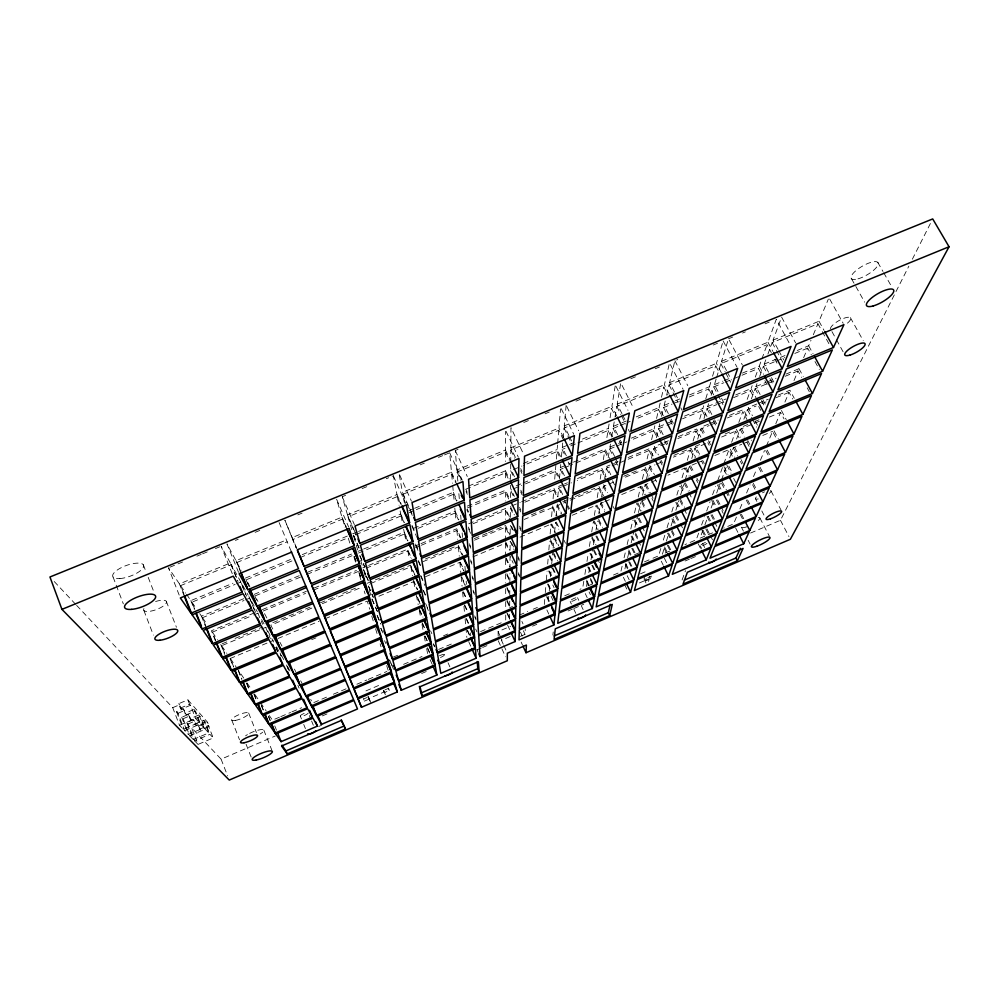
<?xml version="1.0" encoding="UTF-8"?>
<svg xmlns="http://www.w3.org/2000/svg" width="999" height="999" viewBox="0 0 999 999"><rect width="100%" height="100%" fill="white"/><g stroke="black" fill="none" stroke-linecap="round" stroke-linejoin="round"><path stroke-width="0.75" stroke-dasharray="5 3.75" d="M509.59 619.243L509.627 613.324M509.677 606.156L509.727 599.924M509.752 595.554L509.815 586.937M509.852 582.742L509.915 573.638M509.952 569.205L510.039 556.356L513.211 563.199M510.089 550.337L510.152 541.258L514.073 549.7M510.202 533.916L510.264 525.249L513.449 532.067M510.327 517.432L510.389 508.216L513.673 515.234M510.464 497.514L510.526 490.059L513.736 496.903M510.564 485.264L510.539 488.186L514.41 496.416M510.601 479.433L510.664 470.691L513.324 476.323M510.714 463.998L510.676 468.681L514.473 476.735M510.726 462.437L510.814 449.962L558.753 430.257L562.737 438.474M515.422 457.492L510.826 447.802L510.976 427.722L523.876 454.845M520.329 636.4L525.024 634.39L525.274 628.783M544.33 604.457L544.83 598.364M545.304 592.569L546.003 584.153M546.341 580.057L547.077 571.178M547.664 564.085L548.364 555.744M548.838 549.987L549.562 541.171M550.162 533.978L550.973 524.163L554.957 532.542M551.598 516.608L552.347 507.679L524.288 519.393M553.084 498.788L553.796 490.159L521.59 503.558M554.707 479.158L555.344 471.491L523.126 484.84M559.428 477.734L555.494 469.567L555.869 465.059M556.368 459.065L556.992 451.573L523.301 465.472M560.551 456.518L557.155 449.513L557.529 445.067M557.654 443.581L558.753 430.257M563.598 437.662L558.941 428.047L560.526 408.891M548.314 601.286L549.013 593.643M549.263 590.896L549.9 583.853M550.536 576.86L551.473 566.47M551.723 563.711L552.747 552.559M553.146 548.176L554.083 537.849M554.595 532.117L555.494 522.277L558.816 529.245M556.043 516.183L556.992 505.744L565.634 502.135M557.804 496.815L558.591 488.161L561.463 486.975M559.465 478.658L560.302 469.443L563.161 468.256M564.41 475.661L560.476 467.507L560.751 464.498M561.426 456.98L562.112 449.463L564.984 448.276M566.371 455.794L562.3 447.39L562.974 439.96M563.111 438.474L564.06 428.084L611.55 408.566L615.609 416.708M568.931 435.464L564.26 425.861L566.146 405.169M552.909 635.027L553.234 631.967M583.791 581.256L582.679 588.136L579.919 589.31M584.89 574.425L585.814 568.631M586.975 561.438L588.199 553.796M589.385 546.478L590.759 537.874M591.72 531.943L593.418 521.328L597.34 529.42M594.368 515.422L596.003 505.307L600.037 513.623M597.252 497.527L598.726 488.324L567.07 501.535M600.199 479.158L601.635 470.267L577.247 480.407M603.334 459.715L604.72 451.036L570.329 465.284M606.88 437.637L608.029 430.519L577.897 442.944M612.499 436.725L608.366 428.384L609.103 423.813M610.077 417.719L611.55 408.566M616.67 415.821L611.925 406.293L615.334 385.052M586.5 586.5L588.124 576.848M588.823 572.752L589.797 566.945M591.008 559.727L592.819 549M593.531 544.73L594.742 537.537M595.991 530.144L597.527 521.016M598.776 513.586L600.486 503.434L603.346 502.235M601.535 497.165L603.346 486.388L607.629 484.602M604.645 478.683L606.393 468.281L610.664 466.508M608.179 457.704L609.64 449.001L615.322 446.64M614.647 456.443L609.977 447.003L610.464 444.143M611.663 437L613.099 428.421L618.793 426.073M617.607 434.615L613.461 426.286L614.747 418.643M615.009 417.107L616.808 406.406L663.86 387.075L667.994 395.142M621.952 413.636L617.195 404.133L620.779 382.829L633.491 408.104M622.102 566.246L620.779 571.915L612.212 575.561M624.075 557.792L625.811 550.324M627.147 544.58L629.108 536.188M630.781 528.995L632.854 520.142M634.527 512.924L636.825 503.096L640.796 511.126M638.236 497.015L640.671 486.6L620.579 495.017M642.407 479.158L644.742 469.118L623.326 478.046M647.115 458.916L649.075 450.537L619.205 462.962M651.61 439.672L653.683 430.744L628.109 441.346M658.216 436.725L654.17 428.696L654.845 425.761M656.555 418.431L658.603 409.64L635.851 419.031M663.311 415.721L659.115 407.455L660.139 403.084M661.488 397.265L663.86 387.075M669.243 394.168L664.41 384.74L669.505 362.899L683.054 389.223M624.912 568.881L626.96 560.352M627.622 557.629L629.42 550.149M631.156 542.882L633.853 531.655M634.914 527.26L637.399 516.895M638.436 512.549L640.809 502.684M642.607 495.192L645.117 484.74L657.929 479.37M646.565 478.721L649.325 467.207L654.982 464.835M651.435 458.379L653.796 448.563L667.906 442.694M656.405 437.687L658.553 428.733L665.596 425.811M663.111 434.702L659.053 426.673L659.752 423.738M661.525 416.383L663.636 407.567L672.09 404.071M668.368 413.636L664.16 405.369L665.222 400.999M666.62 395.154L669.068 384.94L715.696 365.784L719.892 373.776M674.475 392.02L669.63 382.592L674.887 360.701L677.734 359.54M647.901 577.559L651.348 576.098L650.524 578.858L645.966 580.806L646.753 578.046M648.538 581.468L649.362 578.671L635.913 584.415M660.814 548.513L658.628 555.806L652.946 558.229M663.348 540.072L664.997 534.615M667.07 527.672L669.667 519.043M671.803 511.95L674.263 503.746M676.86 495.117L679.457 486.438M682.055 477.784L684.989 468.044L667.894 475.199M687.287 460.389L690.384 450.062L673.388 457.155M693.106 441.021L696.116 430.969L677.784 438.598M699.687 419.105L702.222 410.639L682.504 418.806M706.98 416.496L702.859 408.529L703.696 405.731M705.794 398.738L708.741 388.961L689.01 397.103M713.686 394.905L709.415 386.713L710.764 382.23M712.549 376.248L715.696 365.784M721.328 372.727L716.42 363.374L722.702 342.457M662.399 554.208L664.635 546.89M666.395 541.158L668.918 532.954M671.053 525.986L673.713 517.332M675.886 510.227L678.833 500.624M680.631 494.792L683.741 484.64M685.114 480.144L689.397 466.196L696.465 463.236M691.758 458.529L694.929 448.164L710.376 441.72M697.714 439.098L700.799 429.021L709.203 425.524M704.02 418.544L707.055 408.628L716.832 404.583M711.825 414.485L707.704 406.518L708.566 403.721M711.151 395.304L713.723 386.9L723.825 382.729M717.981 391.471L714.422 384.64L716.133 379.046M716.558 377.647L720.853 363.661L767.057 344.68L771.315 352.61M726.51 370.592L721.59 361.251L728.059 340.184M698.638 533.141L696.216 539.81L684.939 544.617M701.585 525.037L704.645 516.62M706.668 511.038L710.052 501.723M712.587 494.73L715.646 486.301M717.732 480.531L722.639 467.045L726.71 474.962M723.776 463.911L728.958 449.625L732.467 456.393M731.63 442.27L735.664 431.168L739.085 437.724M738.823 422.452L742.781 411.563L747.027 419.642M747.19 399.388L750.349 390.696L753.82 397.265M735.726 394.917L751.136 388.536L752.172 385.664M755.306 377.06L758.428 368.456L762.025 375.199M742.444 373.077L759.265 366.146L761.338 360.427M761.862 358.991L767.057 344.68M721.59 361.251L767.956 342.22L776.298 319.23L790.309 345.067M682.08 579.982L685.464 570.691M702.921 530.194L699.962 538.224L712.562 532.854M704.907 524.812L708.029 516.371M711.101 508.029L713.573 501.361M716.645 493.019L720.291 483.154M721.403 480.144L726.398 466.608M729.632 457.817L733.341 447.789L741.745 444.268M736.575 439.036L740.172 429.283L759.677 421.141M743.893 419.18L747.427 409.627L756.031 406.044M751.385 398.876L755.144 388.711L766.583 383.966M760.127 394.43L755.943 386.551L757.005 383.666M759.652 376.473L763.373 366.408L774.812 361.688M768.568 372.215L764.223 364.098L765.808 359.802M767.931 354.058L772.165 342.582L817.944 323.776L821.553 330.319M778.071 349.375L773.076 340.11L781.056 318.506M736.45 517.07L733.566 523.926L723.763 528.096M739.897 508.891L742.632 502.41M746.59 493.007L750.049 484.815M753.521 476.585L756.83 468.718M760.389 460.302L764.472 450.599M766.358 446.141L772.589 431.356L776.148 438.074M775.773 423.813L780.569 412.425L784.04 418.931M784.927 402.085L789.048 392.32L792.632 399.001M793.993 380.582L798.064 370.929L801.585 377.435M786.088 374.063L799 368.706L800.162 365.971M803.633 357.729L807.679 348.127L811.325 354.82M797.202 350.499L808.678 345.766L810.988 340.272M813.311 334.765L817.944 323.776M773.076 340.11L819.018 321.253L828.358 299.088M750.574 533.041L780.456 520.279L908.853 266.146M912.362 259.203L931.305 221.703M498.189 636.176L498.101 631.568L510.689 626.211M365.946 690.896L381.431 684.29M640.496 573.801L645.866 571.515M76.636 605.394L172.715 707.654L179.483 725.262L183.267 729.183L199.201 722.439L195.604 718.456L190.484 705.269L181.306 709.14L180.344 708.104L178.659 703.708L187.862 699.837L207.542 722.265L209.166 726.41L200.537 730.069L198.077 724.987L199.688 729.145L208.341 725.486L213.212 737.961L198.027 744.417L191.583 727.747L221.091 759.153L275.299 736.001M322.377 715.896L329.508 712.849M421.615 673.526L428.708 670.491M476.973 649.874L481.243 648.064M482.654 647.452L486.913 645.629M532.554 626.148L536.825 624.325M568.119 610.963L572.377 609.14M573.801 608.528L583.766 604.27M685.114 560.988L689.385 559.165M690.809 558.566L697.926 555.519M384.99 689.847L388.599 688.311L389.285 690.484L384.503 692.532L383.454 690.059M503.221 644.155L501.461 640.272L510.964 636.213M364.41 701.123L369.193 699.075L368.394 696.94L363.574 699L364.41 701.123L363.361 698.638M318.706 726.473L321.553 725.262M193.257 739.497L208.679 732.954L203.746 720.291L194.967 724L193.331 719.792L186.738 722.577L193.257 739.497L189.698 735.813L183.117 718.731L181.731 717.257L188.436 714.422L191.433 720.167L200.324 716.408L205.307 729.208L208.679 732.954M186.738 722.577L188.074 724L194.568 740.846L209.927 734.327L213.212 737.961M393.431 657.055L397.639 655.269M443.556 635.776L447.727 634.003M509.665 607.704L512.524 606.493M634.602 554.67L638.786 552.884M279.42 717.195L272.452 720.154L269.268 715.496M280.806 716.608L290.547 712.462M291.945 711.862L301.686 707.717M326.486 697.165L312.662 703.046L310.689 699.387M333.391 694.218L348.601 687.749M356.868 684.24L366.858 679.982M368.294 679.37L386.85 671.478M403.584 664.347L422.015 656.505M438.661 649.425L452.747 643.431M480.531 631.605L504.308 621.49M519.318 615.097L527.647 611.55M533.204 609.19L537.375 607.417M564.735 595.766L571.64 592.832M587.936 585.901L593.643 583.466M644.442 561.85L651.535 558.828M665.209 553.009L672.265 550.012M183.117 718.731L189.785 715.908M188.436 714.422L190.085 718.706L199.026 714.934L200.324 716.408M179.483 725.262L195.604 718.456M188.074 724L194.643 721.228L196.266 725.424L205.02 721.715L209.927 734.327M184.665 730.631L200.524 723.913L204.008 727.784L188.349 734.415L184.665 730.631L177.997 713.286L176.573 711.763L183.391 708.89L186.451 714.747L195.479 710.926L200.524 723.913M198.926 725.923L207.542 722.265M189.698 735.813L205.307 729.208M172.715 707.654L179.608 704.757L181.306 709.14M180.344 708.104L189.56 704.22L190.484 705.269M177.997 713.286L184.778 710.426M183.391 708.89L185.065 713.236L194.143 709.402L195.479 710.926M233.666 666.808L230.332 658.453L273.177 640.509M277.909 638.523L318.993 621.316M325.112 618.756L367.27 601.098L369.717 609.24M378.896 596.228L413.748 581.63L417.32 589.735M425.524 576.698L459.852 562.325L463.711 570.841M472.964 556.843L505.594 543.169L508.853 550.212M520.004 537.137L549.575 524.75M572.252 515.259L594.605 505.894M604.782 501.635L610.526 499.225M697.876 462.649L704.944 459.69M714.834 455.544L728.958 449.625M743.144 443.681L751.56 440.159M762.774 435.464L772.589 431.356M311.663 639.697L315.921 637.899M641.146 501.273L645.454 499.463M222.165 643.806L229.32 640.821M235.052 638.423L262.238 627.085M272.852 622.652L304.071 609.627M305.482 609.04L312.575 606.081M320.267 602.872L337.163 595.829M342.794 593.468L358.266 587.012M367.32 583.241L410.577 565.184L414.897 574.937M425.374 559.015L456.843 545.891M474.363 538.573L487.137 533.241M488.548 532.654L505.569 525.549L510.027 535.139M531.381 514.785L546.853 508.329M562.737 501.698L568.319 499.375M569.717 498.788L573.901 497.04M575.287 496.466L594.83 488.311M623.688 476.273L636.575 470.891M673.9 455.319L690.946 448.201L695.679 457.492M699.725 444.543L695.504 446.303L699.575 454.258M725.087 433.966L732.13 431.019M747.864 424.463L740.871 427.372L745.004 435.264M754.844 421.541L759.04 419.792M224.488 652.884L221.641 645.716L260.152 629.645M261.576 629.045L265.859 627.26L273.589 641.995M311.775 608.091L270.754 625.224L274.338 631.892M322.252 603.721L361.538 587.325M370.629 583.528L410.876 566.733L414.56 575.062M422.777 561.763L458.416 546.89L462.162 555.144M474.463 540.184L505.569 527.21L509.39 535.402M609.053 484.016L614.772 481.63M656.405 464.248L663.486 461.288M721.615 437.025L735.664 431.168M769.43 417.07L780.569 412.425M205.931 626.336L202.51 617.682L244.031 600.486M245.467 599.887L249.762 598.114L257.267 611.7M300.399 577.122L254.982 595.941L257.929 601.398M307.005 574.388L353.421 555.157L355.644 562.512M358.554 553.034L404.57 533.966L407.667 540.934M418.206 528.309L455.269 512.962L458.416 519.867M467.382 507.942L505.519 492.132L508.728 498.988M513.324 488.898L521.728 485.427M564.597 467.657L568.893 465.884M616.745 446.053L626.685 441.933M667.007 425.224L672.652 422.889M718.231 404.008L723.813 401.685M733.591 397.639L750.349 390.696M768.019 383.379L775.174 380.407M785.189 376.261L798.064 370.929M254.395 612.887L211.426 630.756L215.322 640.571M262.337 609.59L306.356 591.283M314.21 588.024L356.443 570.454M362.837 567.794L367.157 566.008M368.606 565.409L407.505 549.225L411.713 558.728M415.309 545.991L419.592 544.205M421.016 543.606L456.73 528.758L461.263 538.711M468.718 523.776L505.544 508.466L509.49 516.92M511.813 505.869L520.229 502.36M521.64 501.773L553.946 488.349L557.954 496.728M563.074 484.552L558.766 486.338L562.774 494.717M564.522 483.953L567.395 482.754M577.472 478.571L601.935 468.394L606.006 476.71M618.131 461.663L606.705 466.408L610.789 474.712M628.121 457.505L649.525 448.613L653.658 456.855M662.749 443.106L654.258 446.64L658.403 454.882M664.16 442.52L668.406 440.759M678.321 436.638L696.715 428.983L700.911 437.162M708.428 424.113L701.41 427.035L705.619 435.202M709.827 423.539L718.256 420.03M729.482 415.372L743.518 409.528L748.488 418.993M756.805 404.008L748.176 407.592L752.434 415.696M758.253 403.409L768.331 399.213M778.408 395.03L789.922 390.234L794.242 398.276M215.722 640.546L212.387 632.155L252.36 615.534M253.783 614.934L258.067 613.161M263.124 611.051L305.582 593.394M313.424 590.134L358.329 571.453L360.826 579.732M366.171 568.194L407.829 550.874L410.826 557.642M415.596 547.639L419.867 545.866M421.291 545.267L456.893 530.457L460.114 537.549M473.076 523.738L505.544 510.227L509.478 518.656M562.899 486.376L571.503 482.792M612.087 465.921L617.782 463.548M710.601 424.937L716.196 422.614M727.384 417.957L742.781 411.563M761.775 403.658L766.083 401.873M776.136 397.689L789.048 392.32M186.576 594.355L190.846 600.599L232.929 583.241M245.379 578.109L292.607 558.628M302.26 554.645L347.627 535.939M357.18 531.992L352.959 533.728L348.064 516.82L397.365 496.565L401.136 505.007M358.579 531.418L400.736 514.035L399.325 506.755M408.878 510.664L413.186 508.891M414.622 508.304L453.346 492.332L452.647 484.802M468.531 486.063L505.494 470.816L505.482 467.707M523.351 463.449L557.155 449.513M562.3 447.39L568.056 445.017M569.505 444.418L576.698 441.446M582.454 439.073L608.366 428.384M613.461 426.286L620.591 423.339M622.027 422.752L626.298 420.991M636.288 416.87L659.115 407.455M664.16 405.369L674.063 401.286M675.474 400.699L679.72 398.951M689.622 394.867L709.415 386.713M714.422 384.64L722.826 381.181M724.225 380.594L731.231 377.709M764.223 364.098L785.738 355.232M194.73 609.278L191.933 602.21L235.115 584.39M236.551 583.803L240.871 582.017L248.164 595.229M291.92 560.951L246.291 579.782L249.862 586.413M300.137 557.567L348.176 537.737L350.761 546.316M357.654 549.9L353.484 535.551L401.099 515.909L404.133 522.727M409.215 512.549L414.935 510.189M416.358 509.602L453.534 494.268L456.618 501.023M465.834 489.185L505.494 472.827L508.816 479.882M513.474 469.53L521.89 466.058M570.716 445.904L576.46 443.544M620.217 425.487L630.169 421.378M673.501 403.496L679.145 401.173M725.262 382.142L732.467 379.158M733.915 378.571L758.428 368.456M776.235 361.101L784.814 357.567M794.817 353.434L807.679 348.127M199.75 613.648L201.473 616.183L246.029 597.739M254.146 594.38L299.712 575.499M307.742 572.177L351.498 554.058M358.067 551.336L362.262 549.6M363.661 549.013L404.233 532.217L403.658 529.245M413.623 528.321L455.094 511.151L454.807 508.079M467.245 506.118L505.519 490.259L509.378 498.501M516.158 485.851L521.778 483.528M523.176 482.942L555.494 469.567M560.476 467.507L571.977 462.737M573.414 462.137L605.044 449.038L609.702 458.491M609.977 447.003L617.107 444.043M618.531 443.456L621.378 442.282M631.356 438.149L654.17 428.696M659.053 426.673L676.011 419.655M684.49 416.133L702.859 408.529M707.704 406.518L725.923 398.976M755.943 386.551L765.983 382.38M767.419 381.793L776.036 378.221M179.196 595.092L168.444 567.782L179.433 583.891L230.357 562.974L237.675 580.956M238.549 572.327L226.948 543.868L235.989 560.664L286.438 539.959M296.753 548.364L284.877 520.179L292.008 537.662L341.97 517.145L336.526 499.063L348.639 526.997M354.92 531.955L347.49 514.872L396.978 494.555L393.369 475.811L386.276 478.708M411.925 513.461L402.46 492.307L451.473 472.177L449.675 452.784L444.043 455.094M461.401 479.732L456.893 469.955L505.457 450.012L505.432 431.531M510.826 447.802L558.941 428.047M564.26 425.861L611.925 406.293M617.195 404.133L664.41 384.74M669.63 382.592L716.42 363.374M183.903 593.955L180.607 585.614L231.356 564.772L239.947 580.344L245.679 594.405M240.334 570.729L236.963 562.462L287.213 541.82M346.241 527.609L342.557 519.08L292.769 539.535L296.104 547.677M404.42 503.084L402.822 494.33L451.673 474.263L455.507 482.617M457.829 481.106L457.067 472.04L505.469 452.16L509.378 460.439M169.867 567.207L182.68 561.962M196.915 556.143L201.186 554.395M202.61 553.808L209.728 550.899M215.422 548.576L219.693 546.828M235.402 540.409L238.224 539.248M255.145 532.33L262.188 529.458M297.789 514.897L302.085 513.136M347.49 514.872L342.232 496.728L347.914 494.393M362.125 488.586L369.218 485.689M420.129 464.872L424.35 463.136M438.424 457.392L442.644 455.669M456.893 469.955L455.269 450.499L458.141 449.325M523.751 422.502L530.844 419.592M545.042 413.798L549.3 412.05M575.973 401.136L583.004 398.264M630.806 378.721L637.974 375.786M655.169 368.756L659.465 367.008M713.211 345.03L717.469 343.281M728.483 338.773L732.704 337.05M742.544 333.029L745.366 331.88M765.047 323.826L769.267 322.103M194.568 740.846L198.027 744.417M54.221 581.53L75.574 604.258M185.065 713.236L186.451 714.747M190.085 718.706L191.433 720.167M194.967 724L196.266 725.424M199.688 729.145L200.537 730.069M178.659 703.708L179.608 704.757M193.331 719.792L194.643 721.228M203.746 720.291L205.02 721.715M208.341 725.486L209.166 726.41M180.607 585.614L185.727 593.106M191.933 602.21L196.279 608.566M202.51 617.682L207.367 624.812M212.387 632.155L217.395 639.497M221.641 645.716L226.873 653.383M230.332 658.453L236.064 666.857M243.719 678.071L238.511 670.429L241.945 679.033M247.028 682.916L251.136 688.923M255.045 694.642L258.916 700.324M260.364 702.447L266.246 711.063M877.771 262.35L882.954 271.453M883.703 272.752L891.857 287.05M851.548 278.833L864.672 302.16M850.374 317.632L863.223 340.659M829.682 299.051L843.168 323.301M831.955 331.593L835.688 338.361M836.438 339.71L843.168 351.898M819.018 321.253L824.075 330.432M230.357 562.974L221.116 546.241L232.692 574.737M261.588 619.517L264.398 624.612M276.623 646.753L281.144 656.043M281.518 655.619L283.716 659.602M289.997 670.978L286.538 664.722L288.811 670.267M822.264 331.631L829.47 344.705M808.678 345.766L813.074 353.821M814.984 361.513L819.355 369.543M781.58 317.07L795.616 342.882M799 368.706L803.246 376.548M807.217 387.849L809.327 391.758M778.783 350.699L783.778 359.952M772.165 342.582L775.724 349.175M776.423 350.499L782.816 362.362M236.963 562.462L241.171 570.292M264.498 613.611L267.257 618.731M279.945 642.282L281.968 646.053M294.393 669.13L295.741 671.64M300.662 680.781L302.123 683.491M767.956 342.22L772.939 351.486M774.862 359.203L776.985 363.161M771.453 377.622L774.35 383.042M763.373 366.408L766.97 373.151M769.854 378.546L772.739 383.941M759.265 366.146L763.598 374.263M781.393 410.464L786.263 419.605M764.897 380.607L767.057 384.652M762.911 399.7L765.709 404.957M729.22 340.147L742.294 364.835M755.144 388.711L758.616 395.267M761.4 400.512L764.872 407.068M774.075 430.856L778.358 438.948M751.136 388.536L756.006 397.752M758.678 406.443L760.763 410.389M723.151 340.959L736.937 367.045M755.281 421.103L757.417 425.149M747.427 409.627L751.673 417.707M752.384 419.056L756.63 427.135M727.21 371.928L731.43 379.945M767.17 450.112L770.629 456.668M720.853 363.661L725.049 371.653M725.749 372.977L730.644 382.292M765.746 450.524L769.193 457.08M747.751 440.522L749.812 444.468M740.172 429.283L744.28 437.15M747.015 442.395L749.075 446.341M760.052 467.182L762.899 472.627M758.653 467.457L761.488 472.889M771.003 490.896L780.968 509.965M721.54 398.289L724.387 403.746M736.35 429.258L740.471 437.15M713.723 386.9L717.27 393.706M717.981 395.055L722.951 404.583M780.456 520.279L788.948 536.575M708.741 388.961L711.575 394.405M734.702 447.352L738.224 454.133M741.046 459.552L743.156 463.623M753.246 483.179L756.693 489.822M752.584 484.727L755.331 490.034M733.341 447.789L737.549 455.919M740.359 461.326L741.77 464.036M730.319 449.188L734.54 457.33M714.585 419.792L716.645 423.763M755.469 498.701L756.88 501.423M761.825 510.964L763.948 515.047M707.055 408.628L710.489 415.247M713.224 420.542L716.645 427.147M759.889 517.969L769.33 536.201M702.222 410.639L705.644 417.257M747.589 499.9L749.737 504.058M674.887 360.701L687.762 385.614M728.883 466.196L731.618 471.491M746.241 499.987L749.1 505.506M726.897 465.247L730.981 473.164M733.703 478.446L735.739 482.405M723.938 466.67L728.021 474.612M708.428 440.659L710.526 444.742M700.799 429.021L704.295 435.801M707.791 442.594L709.19 445.317M741.433 514.248L744.218 519.667M740.147 514.298L742.919 519.692M696.116 430.969L699.612 437.762M722.102 481.506L726.323 489.735M727.022 491.108L729.133 495.217M721.503 483.116L725.012 489.947M725.711 491.321L728.521 496.79M675.162 393.369L679.308 401.448M669.068 384.94L678.021 402.397M680.769 407.767L682.155 410.452M741.445 527.21L743.443 531.118M748.126 540.234L750.124 544.155M718.656 484.627L721.465 490.122M717.369 484.865L720.866 491.695M702.959 460.889L704.32 463.536M694.929 448.164L698.988 456.093M701.685 461.388L703.034 464.036M735.589 527.897L738.298 533.179M717.657 499.85L720.391 505.194M721.066 506.53L723.114 510.551M716.408 500.024L719.13 505.357M721.852 510.701L723.214 513.374M690.384 450.062L694.43 458.004M712.924 500.212L716.345 506.905M671.178 419.13L673.289 423.264M711.688 500.399L715.097 507.067M663.636 407.567L667.132 414.423M669.929 419.917L672.727 425.412M690.634 465.809L694.105 472.639M696.89 478.109L698.276 480.844M689.397 466.196L692.869 473.014M696.328 479.832L697.714 482.554M712.112 514.622L714.76 519.842M658.603 409.64L662.1 416.508M711.001 514.922L713.823 520.491M714.522 521.878L717.344 527.435M686.201 467.657L690.371 475.874M684.989 468.044L689.135 476.236M708.166 516.296L710.813 521.528M707.067 516.595L709.889 522.152M666.495 441.383L667.856 444.068M658.553 428.733L661.937 435.402M664.635 440.734L666.658 444.73M685.364 482.867L689.41 490.871M684.178 483.191L688.211 491.171M688.885 492.495L691.57 497.814M706.98 528.896L709.727 534.34M710.414 535.701L712.487 539.797M705.781 528.896L708.528 534.34M681.068 484.677L684.427 491.346M653.683 430.744L657.055 437.425M703.134 530.531L705.881 535.976M680.569 486.326L683.915 492.982M701.947 530.531L704.682 535.963M661.163 460.364L662.549 463.111M680.431 499.063L684.602 507.355M702.647 543.543L704.645 547.539M653.796 448.563L657.242 455.419M659.989 460.889L662.062 464.997M679.944 500.636L683.416 507.517M684.103 508.891L686.875 514.398M700.324 545.916L701.623 548.501M698.226 543.806L700.898 549.138M676.935 502.21L679.72 507.742M675.774 502.385L679.233 509.278M649.075 450.537L653.196 458.753M616.008 386.376L628.021 410.352M676.398 515.659L679.77 522.39M680.444 523.738L682.467 527.784M675.262 515.784L678.633 522.514M649.762 465.384L654.432 474.737M649.325 467.207L652.659 473.863M655.319 479.195L656.655 481.855M622.627 414.997L625.349 420.442M616.808 406.406L620.866 414.548M621.54 415.896L625.611 424.026M628.321 429.445L629.67 432.155M673.001 518.731L675.686 524.125M671.877 518.856L674.562 524.238M645.167 467.307L649.175 475.324M644.742 469.118L648.738 477.11M671.915 530.069L675.199 536.638M671.49 531.468L674.1 536.713M646.216 484.415L650.324 492.682M651.011 494.055L653.059 498.189M645.117 484.74L649.213 492.982M651.947 498.476L653.321 501.223M668.606 533.066L671.228 538.336M667.532 533.141L670.791 539.71M620.367 440.172L621.74 442.944M613.099 428.421L615.859 433.953M619.293 440.884L621.353 445.03M641.745 486.276L645.854 494.555M640.671 486.6L644.767 494.855M668.431 545.279L671.153 550.761M667.344 545.229L670.054 550.711M608.029 430.519L611.463 437.437M642.195 501.011L645.516 507.717M664.572 546.928L667.282 552.41M641.808 502.609L645.117 509.315M664.16 548.239L666.87 553.721M637.861 502.834L641.845 510.889M615.309 457.792L617.969 463.186M664.385 558.229L667.032 563.586M609.64 449.001L612.961 455.719M615.621 461.101L617.607 465.134M661.263 561.176L663.249 565.197M639.135 518.144L642.557 525.099M638.086 518.281L641.495 525.212M642.182 526.598L644.23 530.769M604.72 451.036L608.041 457.767M634.914 519.93L637.649 525.499M633.878 520.054L636.613 525.599M606.393 468.281L609.79 475.187M612.499 480.706L614.535 484.852M635.526 532.929L638.861 539.722M635.177 534.365L637.837 539.785M638.498 541.133L640.496 545.192M601.635 470.267L605.694 478.558M632.092 536.026L634.09 540.097M631.093 536.101L633.741 541.52M566.795 406.506L578.633 430.694M649.375 576.498L650.524 578.858M603.646 484.627L607.592 492.707M603.346 486.388L606.63 493.106M613.199 506.543L614.51 509.228M632.767 548.264L635.352 553.558M631.78 548.301L635.014 554.907M644.23 577.272L645.966 580.806M561.301 408.753L573.763 434.303M599.013 486.563L603.621 496.003M643.905 578.721L645.941 582.892M598.726 488.324L602.659 496.391M628.771 549.949L631.356 555.257M628.446 551.311L630.381 555.269M569.605 436.838L571.603 440.959M600.761 501.773L604.82 510.102M629.632 561.775L632.317 567.295M564.06 428.084L572.04 444.493M600.486 503.434L604.52 511.738M628.646 561.675L631.331 567.182M625.736 563.424L628.421 568.955M596.94 505.044L600.312 511.988M625.436 564.71L627.434 568.843M627.197 575.699L629.158 579.745M598.701 519.28L602.634 527.397M598.438 520.841L601.698 527.584M562.112 449.463L565.496 456.443M568.194 462.038L569.555 464.822M623.388 577.322L625.349 581.368M594.33 521.116L598.251 529.233M625.049 585.464L626.76 589.01M556.992 451.573L560.364 458.566M596.828 535.976L599.537 541.583M595.904 536.051L599.275 543.044M560.302 469.443L563.561 476.223M591.908 536.376L595.953 544.78M591.67 537.837L595.029 544.83M594.368 550.337L597.652 557.167M593.468 550.362L596.74 557.18M597.402 558.541L599.363 562.637M555.344 471.491L558.603 478.284M568.131 505.881L569.48 508.678M590.884 553.446L592.857 557.554M589.997 553.471L592.619 558.928M558.591 488.161L561.938 495.117M564.597 500.686L565.933 503.471M566.608 504.87L569.28 510.439M592.669 565.259L595.229 570.591M591.808 565.247L594.355 570.566M553.796 490.159L557.13 497.127M588.648 566.97L591.833 573.638M587.787 566.945L590.971 573.601M557.155 504.033L561.688 513.536M556.992 505.744L560.876 513.861M590.559 578.371L593.219 583.928M590.347 579.62L592.332 583.778M552.484 505.981L557.017 515.484M552.347 507.679L556.218 515.809M586.638 580.044L589.285 585.601M586.438 581.293L588.411 585.451M556.306 522.065L559.64 529.058M589.085 591.932L590.384 594.655M564.123 540.409L565.446 543.206M585.264 593.568L587.2 597.639M551.773 523.963L555.756 532.367M506.068 431.343L518.306 457.142M554.22 536.338L558.741 545.879M554.72 539.21L557.942 546.003M520.666 468.568L521.977 471.341M510.814 449.962L514.735 458.241M520.616 470.666L521.928 473.426M550.461 539.547L554.333 547.727M577.522 597.714L578.771 600.349M581.256 605.631L583.129 609.59M550.337 541.058L553.546 547.864M505.457 450.012L510.039 459.715M553.533 552.534L557.542 561.001M553.409 553.97L556.73 561.001M520.816 490.172L522.077 492.857M520.629 491.833L521.965 494.655M549.85 555.581L552.984 562.237M549.138 555.769L551.798 561.401M570.167 601.398L571.403 604.045M573.888 609.315L575.761 613.274M552.897 567.857L555.494 573.364M552.122 567.832L556.006 576.073M505.494 470.816L509.278 478.883M519.567 507.392L520.854 510.139M549.375 571.003L551.972 576.51M548.613 570.966L551.198 576.46M519.517 509.228L520.804 511.963M552.797 584.989L554.058 587.674M548.239 584.09L550.749 589.472M547.502 584.028L550.012 589.385M510.402 506.443L514.36 514.897M519.63 526.148L520.941 528.971M519.58 527.859L520.891 530.669M551.098 596.303L553.059 600.499M547.265 596.778L549.887 602.372M546.515 596.59L549.125 602.172M511.55 526.323L513.474 530.432M546.878 609.927L548.788 614.023M511.476 542.519L514.747 549.575M518.031 556.63L519.343 559.452M517.994 558.141L519.305 560.951M505.594 541.62L509.515 550.087M518.319 572.739L519.592 575.486M518.294 574.163L519.555 576.898M506.256 558.116L510.064 566.371M505.619 558.216L509.415 566.433M455.269 450.499L467.295 476.511M506.868 573.701L509.965 580.394M506.868 575.074L509.328 580.419M449.675 452.784L462.3 480.194M465.909 489.51L467.195 492.307M457.067 472.04L460.926 480.394M466.046 491.533L467.332 494.33M506.93 587.287L510.127 594.23M506.93 588.586L509.478 594.13M521.89 621.428L523.014 623.888M451.473 472.177L455.969 481.968M523.351 630.756L525.024 634.39M467.295 509.14L468.531 511.85M466.808 509.677L468.044 512.375M506.918 599.999L510.027 606.768M506.918 601.223L509.39 606.63M520.467 632.155L522.24 636.026M453.346 492.332L457.08 500.462M468.394 527.047L469.667 529.807M521.153 642.107L522.377 644.767M507.629 613.623L510.202 619.268M468.519 528.808L471.041 534.328M506.98 613.386L509.552 619.005M507.592 625.024L510.114 630.531M455.094 511.151L458.891 519.455M469.405 543.756L470.704 546.59M469.53 545.417L470.816 548.239M470.554 559.865L471.803 562.624M470.666 561.426L471.915 564.173M498.101 631.568L500.886 637.724M458.266 545.292L462.662 554.957M503.821 645.454L506.168 650.624M472.065 575.948L473.351 578.796M472.165 577.41L473.451 580.244M498.276 640.784L505.506 656.755M460.327 562.162L463.973 570.229M473.064 590.184L474.313 592.944M473.164 591.558L474.413 594.318M461.7 576.835L465.447 585.152M464.947 585.152L461.201 576.873L462.062 586.163M474.712 615.871L475.974 618.668M463.573 591.957L466.608 598.701M474.8 617.107L476.061 619.892M463.086 591.932L466.121 598.663M464.822 605.094L467.969 612.075M475.649 629.045L476.873 631.768M464.31 604.957L467.445 611.925M466.545 618.731L468.993 624.175M466.046 618.556L468.494 623.988M399.65 474.875L411.426 501.148M476.948 649.625L478.184 652.397M467.707 630.594L470.254 636.263M467.17 630.294L469.717 635.963M402.822 494.33L406.593 502.759M407.23 504.17L412.262 515.409M468.693 641.595L471.178 647.14M393.369 475.811L405.744 503.484M412.112 525.524L414.56 530.993M411.838 525.998L416.096 535.539M396.978 494.555L401.398 504.433M415.559 544.055L418.044 549.65M415.859 545.779L418.344 551.348M400.736 514.035L404.383 522.24M418.481 560.739L420.891 566.158M418.156 560.988L420.567 566.396M404.233 532.217L407.954 540.596M420.916 575.711L423.389 581.281M420.567 575.836L424.875 585.551M423.501 590.421L425.899 595.829M423.151 590.496L425.537 595.891M425.624 603.571L428.084 609.153M427.085 607.692L428.321 610.476M413.461 580.182L417.657 589.66M439.473 655.781A4.196 0.999 -23.9 0 1 444.48 654.695L445.679 657.392M448.052 662.787L449.85 666.832M417.42 597.102L420.492 604.07M420.129 604.02L416.446 595.666L418.169 604.632M430.594 630.856L431.83 633.666M419.343 608.978L422.939 617.132M419.592 610.264L422.577 617.045M433.641 644.068L434.84 646.815M433.229 643.831L434.44 646.565M422.402 623.014L424.887 628.646M422.015 622.827L424.488 628.446M425.274 636.226L427.684 641.72M424.887 636.001L427.285 641.483M427.51 647.677L429.395 651.96M427.722 648.763L429.595 653.034M430.132 659.677L431.968 663.86M342.232 496.728L354.37 524.637M348.064 516.82L356.069 535.277M353.559 535.114L359.54 548.913M353.484 535.551L359.453 549.3M359.902 555.556L364.785 566.833M359.777 555.844L364.647 567.07M341.97 517.145L346.291 527.122M363.436 569.168L365.796 574.637M366.396 576.011L368.169 580.107M365.659 574.837L363.299 569.393L366.508 580.469M366.246 576.211L369.792 584.39M368.531 586.051L373.376 597.265M368.356 586.126L373.189 597.315M354.133 556.281L357.18 563.336M354.033 556.568L357.068 563.586M372.115 599.113L377.41 611.388M371.928 599.15L377.21 611.388M359.041 572.614L360.814 576.71M358.916 572.814L360.689 576.91M377.297 615.621L380.944 624.05M377.073 615.521L380.706 623.938M380.981 628.383L383.341 633.853M380.756 628.246L381.93 630.981M384.578 640.684L385.789 643.518M390.971 662.886L392.132 665.584M393.594 669.318L389.548 659.902L391.084 665.209M388.224 688.024L389.285 690.484M383.803 691.121L385.377 694.817M368.156 696.603L369.193 699.075M368.019 696.403L370.117 701.335M292.008 537.662L296.391 548.126M279.108 522.539L291.196 551.286M297.902 685.289L299.051 688.086M309.353 715.546L311.051 719.68M311.613 721.066L313.311 725.212M286.476 664.972L288.761 670.529M280.057 652.971L281.219 655.819M275.999 647.427L277.697 651.573M254.733 595.804L256.493 600.112M275.861 647.539L277.56 651.698M247.427 582.579L249.151 586.788M265.684 627.322L270.342 638.736M245.954 579.507L248.826 586.538M300.337 716.146L301.461 718.905M303.721 724.437L305.407 728.583M257.829 613.086L262.6 624.263M235.989 560.664L239.935 570.342M250.337 599.537L255.594 612.412M248.901 596.553L251.823 603.721M252.41 605.157L255.332 612.325M241.446 583.416L247.727 598.838M231.356 564.772L238.074 581.318M274.762 725.886L276.486 730.182M268.531 716.108L270.192 720.229M268.456 716.57L270.117 720.691M261.501 705.269L263.761 710.888M261.401 705.694L263.099 709.939M254.071 693.818L256.968 701.036M253.933 694.23L256.256 700.024M246.765 683.116L249.563 690.084M246.578 683.416L249.388 690.409M263.798 730.057L271.728 749.887M238.286 670.704L241.733 679.332M230.045 658.603L233.391 666.995M248.639 713.036L256.431 732.579M220.742 644.405L224.75 654.457M201.473 616.183L205.494 626.311M190.846 600.599L194.206 609.115M246.091 744.243L251.149 757.03M179.433 583.891L183.841 595.054M231.793 720.179L239.523 739.772M166.284 601.273L176.436 627.247M221.091 759.153L227.61 775.886M143.294 564.76L146.029 571.765M148.214 577.372L154.221 592.807M199.026 714.934L204.008 727.784M194.143 709.402L199.201 722.439M187.862 699.837L189.56 704.22M143.893 610.489L153.384 635.114M181.731 717.257L188.349 734.415M176.573 711.763L183.267 729.183M113.099 577.072L123.327 603.846M370.641 702.459L369.118 698.401L384.627 691.783L386.426 697.277M383.791 690.359L384.503 692.532M342.557 519.08L345.092 527.509M364.235 591.058L365.11 593.943M371.765 616.058L373.501 621.815M375.587 628.733L378.047 636.887M380.132 643.831L381.019 646.765M386.688 665.584L388.286 670.866M360.701 560.414L362.412 566.321M369.43 590.521L371.104 596.303M397.365 496.565L399.051 505.294M401.099 515.909L402.522 523.314M404.57 533.966L406.044 541.595M407.829 550.874L409.478 559.465M410.876 566.733L412.599 575.699M413.748 581.63L415.372 590.084M419.268 610.327L420.891 618.793M421.99 624.475L423.164 630.581M424.238 636.151L425.636 643.393M426.635 648.601L427.697 654.095M399.288 474.95L402.46 492.307M451.673 474.263L452.51 483.291M453.534 494.268L454.245 501.935M455.269 512.962L455.931 520.142M456.893 530.457L457.717 539.36M458.416 546.89L459.278 556.181M459.852 562.325L460.801 572.539M462.612 592.057L463.299 599.363M463.948 606.331L464.585 613.249M465.109 618.831L465.796 626.336M465.909 627.472L466.833 637.437M458.878 493.656L459.515 501.348M460.676 515.197L461.038 519.517M462.15 532.892L462.525 537.362M464.935 566.258L465.422 572.115M466.183 581.206L466.446 584.315M470.492 632.916L470.729 635.776M501.448 638.96L501.461 640.272M505.469 452.16L505.482 461.488M505.494 472.827L505.506 480.094M505.519 492.132L505.531 501.048M505.544 510.227L505.556 519.418M505.569 527.21L505.594 540.172M505.594 543.169L505.619 556.743M505.619 559.64L505.631 568.181M505.644 573.926L505.656 583.004M505.669 588.686L505.681 597.29M505.681 601.635L505.694 607.842M505.706 614.997L505.706 620.891M249.663 733.366A10.864 2.56 -22.2 0 1 262.412 729.557A10.864 2.56 -22.2 0 1 260.177 733.99M245.592 735.826A10.864 2.56 -22.2 0 1 247.402 734.615M706.942 543.356A4.108 0.949 -26.4 0 1 701.485 546.016A4.108 0.949 -26.4 0 1 701.498 544.455A4.108 0.949 -26.4 0 1 706.942 542.07M444.48 654.695A4.196 0.999 -23.9 0 1 439.797 657.742M308.216 713.074A4.283 1.011 -22.7 0 1 302.734 716.071A4.283 1.011 -22.7 0 1 301.124 715.022A4.283 1.011 -22.7 0 1 307.442 712.562M830.456 328.883A11.526 3.472 -29.4 0 1 838.436 320.891A11.526 3.472 -29.4 0 1 850.062 317.445A11.526 3.472 -29.4 0 1 846.041 324.263M155.582 601.51A12.163 3.934 -20.5 0 1 166.446 602.634A12.163 3.934 -20.5 0 1 152.635 610.739A12.163 3.934 -20.5 0 1 144.106 608.254M758.216 517.482A10.315 2.36 -26.8 0 1 757.816 520.879M746.877 526.773A10.315 2.36 -26.8 0 1 742.195 525.511M770.566 490.509A8.704 2.085 -27.1 0 1 769.205 493.444M758.266 498.938A8.704 2.085 -27.1 0 1 757.217 496.166M762.512 492.807A8.704 2.085 -27.1 0 1 764.56 491.858M857.979 278.858A15.559 4.945 -30.3 0 0 878.296 263.549A15.559 4.945 -30.3 0 0 857.617 269.293A15.559 4.945 -30.3 0 0 857.979 278.858M119.93 578.558A16.396 5.694 -20 0 0 143.681 566.196A16.396 5.694 -20 0 0 120.879 567.857A16.396 5.694 -20 0 0 119.93 578.558M571.803 601.348A4.133 0.974 -25.2 0 0 577.597 597.951A4.133 0.974 -25.2 0 0 572.115 599.363A4.133 0.974 -25.2 0 0 571.803 601.348M235.24 720.454A9.166 2.273 -22 0 0 248.714 713.648A9.166 2.273 -22 0 0 236.688 715.709A9.166 2.273 -22 0 0 235.24 720.454"/><path stroke-width="1.5" d="M478.808 653.783L480.044 656.555L515.134 641.545L515.347 631.668L510.839 621.815M515.372 630.544L515.584 620.129L478.708 635.839L479.358 645.903L515.372 630.544L510.851 620.666M515.609 618.943L515.834 607.966L477.947 624.063L478.633 634.69L515.609 618.943L511.263 609.465M515.859 606.718L516.108 595.117L477.135 611.625L477.859 622.852L515.859 606.718L510.764 595.616M516.133 593.793L516.383 581.518L476.286 598.463L477.047 610.339L516.133 593.793L511.188 583.079M516.421 580.107L516.683 567.095L475.374 584.502L476.198 597.102L516.421 580.107L511.338 569.118M517.007 551.798L474.413 569.68L475.287 583.054L516.72 565.609L517.007 551.798L515.734 549.063M517.045 550.212L517.345 535.514L473.401 553.908L474.325 568.144L517.045 550.212L511.301 537.887M517.382 533.828L517.707 518.156L472.302 537.087L473.289 552.272L517.382 533.828L510.801 519.742M517.744 516.358L518.094 499.625L471.141 519.13L472.19 535.352L517.744 516.358L511.313 502.622M518.131 497.702L518.506 479.782L469.905 499.9L471.029 517.27L518.131 497.702L510.551 481.568M518.556 477.722L518.956 458.504L468.556 479.258L469.767 497.902L518.556 477.722L510.701 461.101M526.011 652.722L526.386 645.054L507.342 653.209L507.317 660.739L229.246 780.069L61.926 609.365L49.95 576.985L932.704 218.931L949.05 246.753L790.359 539.285L526.011 652.722L522.976 646.091M554.982 614.735L519.318 629.969L519.018 639.884L553.883 624.974L554.982 614.735L551.723 607.754M555.119 613.573L556.281 602.797L519.667 618.393L519.355 628.833L555.119 613.573L551.198 605.169M556.418 601.573L557.654 590.197L520.029 606.181L519.705 617.207L556.418 601.573L552.01 592.157M557.792 588.911L559.09 576.898L520.417 593.281L520.067 604.932L557.792 588.911L553.259 579.258M559.24 575.524L560.626 562.824L520.829 579.632L520.454 591.957L559.24 575.524L554.233 564.897M560.776 561.376L562.237 547.902L521.266 565.172L520.866 578.234L560.776 561.376L555.619 550.461M562.412 546.366L563.96 532.067L521.715 549.812L521.303 563.673L562.412 546.366L557.092 535.164M564.135 530.432L565.784 515.234L522.215 533.478L521.765 548.226L564.135 530.432L558.316 518.206M565.971 513.498L567.732 497.29L522.727 516.058L522.265 531.78L565.971 513.498L559.29 499.525M567.932 495.442L569.817 478.134L523.289 497.465L522.789 514.26L567.932 495.442L560.739 480.457M570.029 476.148L572.04 457.642L523.888 477.559L523.351 495.541L570.029 476.148L562.574 460.726M572.265 455.507L574.425 435.651L524.525 456.206L523.951 475.499L572.265 455.507L564.273 439.036M592.357 608.516L594.355 597.939L558.941 613.049L557.742 623.314L592.357 608.516L588.486 600.362M594.592 596.728L596.69 585.589L560.339 601.073L559.078 611.888L594.592 596.728L590.609 588.386M596.94 584.315L599.163 572.564L561.813 588.436L560.476 599.837L596.94 584.315L592.469 574.974M599.412 571.228L601.76 558.816L563.374 575.087L561.962 587.137L599.412 571.228L594.168 560.289M602.035 557.405L604.52 544.28L565.022 560.963L563.536 573.713L602.035 557.405L597.302 547.589M604.795 542.769L607.429 528.871L566.783 545.991L565.197 559.502L604.795 542.769L599.562 531.943M607.729 527.272L610.526 512.512L568.631 530.107L566.957 544.455L607.729 527.272L601.66 514.772M610.851 510.826L613.823 495.129L570.604 513.224L568.831 528.471L610.851 510.826L604.27 497.352M614.16 493.331L617.32 476.61L572.714 495.217L570.816 511.476L614.16 493.331L607.367 479.483M617.694 474.7L621.066 456.843L574.962 475.999L572.927 493.356L617.694 474.7L611.038 461.188M621.453 454.795L625.074 435.701L577.36 455.432L575.187 474.013L621.453 454.795L613.873 439.51M625.486 433.504L629.358 413.024L579.944 433.379L577.609 453.296L625.486 433.504L617.345 417.17M609.69 615.584L612.275 604.42L555.282 628.821L554.083 639.447L609.69 615.584L608.329 612.724L610.227 604.295M630.581 592.157L633.453 581.243L598.276 596.266L596.191 606.868L630.581 592.157L626.66 584.065M633.791 579.994L636.825 568.493L600.724 583.878L598.513 595.054L633.791 579.994L629.095 570.329M637.175 567.182L640.371 555.057L603.296 570.816L600.973 582.604L637.175 567.182L632.642 557.904M640.734 553.683L644.118 540.871L606.018 557.017L603.558 569.467L640.734 553.683L636.076 544.168M648.076 525.874L608.891 542.432L606.293 555.594L644.505 539.41L648.076 525.874L646.753 523.189M648.476 524.325L652.272 509.977L611.937 526.972L609.178 540.921L648.476 524.325L643.169 513.573M652.697 508.341L656.718 493.119L615.159 510.564L612.25 525.374L652.697 508.341L646.54 495.929M657.18 491.371L661.45 475.199L618.606 493.131L615.496 508.878L657.18 491.371L651.173 479.345M661.937 473.339L666.483 456.106L622.265 474.55L618.955 491.321L661.937 473.339L655.044 459.602M667.007 454.133L671.865 435.739L626.173 454.732L622.639 472.627L667.007 454.133L659.577 439.41M672.414 433.628L677.609 413.961L630.344 433.516L626.573 452.672L672.414 433.628L664.722 418.481M678.209 411.7L683.778 390.609L634.827 410.776L630.781 431.318L678.209 411.7L669.929 395.517M668.543 575.923L672.29 564.672L637.35 579.582L634.39 590.534L668.543 575.923L663.91 566.533M672.714 563.386L676.673 551.535L640.821 566.795L637.687 578.334L672.714 563.386L667.969 553.783M677.122 550.174L681.281 537.687L644.467 553.321L641.171 565.484L677.122 550.174L672.539 540.958M681.755 536.251L686.151 523.064L648.326 539.085L644.855 551.935L681.755 536.251L677.035 526.823M686.65 521.553L691.296 507.604L652.409 524.038L648.726 537.624L686.65 521.553L681.106 510.501M691.832 506.018L696.753 491.246L656.73 508.104L652.834 522.489L691.832 506.018L686.45 495.342M697.314 489.547L702.534 473.876L661.313 491.183L657.18 506.456L697.314 489.547L691.758 478.608M703.134 472.09L708.678 455.432L666.183 473.214L661.788 489.435L703.134 472.09L697.04 460.139M709.315 453.521L715.222 435.789L671.378 454.07L666.695 471.353L709.315 453.521L702.309 439.897M715.896 433.753L722.202 414.835L676.91 433.641L671.915 452.085L715.896 433.753L709.04 420.479M722.926 412.662L729.67 392.42L682.841 411.8L677.484 431.531L722.926 412.662L715.097 397.639M730.444 390.097L737.662 368.419L689.185 388.386L683.453 409.528L730.444 390.097L722.027 374.063M706.256 559.79L710.863 548.201L676.161 563.011L672.327 574.313L706.256 559.79L701.573 550.474M711.388 546.878L716.233 534.677L680.631 549.837L676.598 561.725L711.388 546.878L706.568 537.35M716.783 533.291L721.89 520.429L685.351 535.951L681.093 548.488L716.783 533.291L712.15 524.138M722.477 518.956L727.871 505.382L690.334 521.291L685.838 534.515L722.477 518.956L717.707 509.59M728.483 503.833L734.19 489.485L695.604 505.794L690.846 519.78L728.483 503.833L722.864 492.857M734.839 487.837L740.883 472.652L701.173 489.373L696.141 504.195L734.839 487.837L729.395 477.26M741.57 470.904L747.976 454.795L707.092 471.965L701.76 487.674L741.57 470.904L735.239 458.691M748.713 452.947L755.519 435.826L713.386 453.459L707.704 470.167L748.713 452.947L742.532 441.108M756.293 433.866L763.536 415.634L720.067 433.766L714.035 451.548L756.293 433.866L749.899 421.703M764.372 413.549L772.102 394.106L727.21 412.749L720.766 431.718L764.372 413.549L756.705 399.063M772.989 391.87L781.243 371.091L734.839 390.284L727.946 410.564L772.989 391.87L765.047 376.973M782.192 368.693L791.046 346.428L743.019 366.208L735.639 387.949L782.192 368.693L773.651 352.809M684.465 580.082L735.938 558.004L740.346 548.326M743.706 543.768L749.163 531.855L714.697 546.565L710.014 558.191L743.706 543.768L738.973 534.502M749.787 530.494L755.519 517.944L720.167 533.004L715.234 545.242L749.787 530.494L745.604 522.377M756.168 516.52L762.225 503.296L725.936 518.706L720.741 531.605L756.168 516.52L751.161 506.818M762.911 501.785L769.292 487.837L732.03 503.621L726.535 517.232L762.911 501.785L758.079 492.482M770.017 486.238L776.76 471.491L738.461 487.674L732.654 502.072L770.017 486.238L764.322 475.349M777.534 469.805L784.677 454.195L745.279 470.791L739.123 486.038L777.534 469.805L772.002 459.303M785.489 452.41L793.056 435.864L752.497 452.897L745.978 469.055L785.489 452.41L779.782 441.633M793.93 433.966L801.96 416.383L760.177 433.878L753.246 451.048L793.93 433.966L787.662 422.215M802.884 414.373L811.438 395.654L768.343 413.623L760.976 431.905L802.884 414.373L795.691 400.961M812.424 393.506L821.553 373.551L777.06 392.033L769.193 411.538L812.424 393.506L805.356 380.457M822.602 371.266L832.354 349.937L786.375 368.968L777.971 389.797L822.602 371.266L814.535 356.506M833.466 347.49L843.918 324.65L796.353 344.243L787.337 366.571L833.466 347.49L824.799 331.743M737.362 560.814L743.069 548.426L687.387 572.265L683.004 584.14L737.362 560.814L735.938 558.004M281.93 745.192L285.976 750.911L344.18 725.961L345.429 728.958L287.2 753.945L281.568 746.003L341.321 720.429L345.429 728.958M477.26 661.575L477.772 668.681L420.891 693.069L422.177 696.028L479.083 671.628L478.396 661.738L420.042 686.725L422.177 696.028M554.158 635.938L608.329 612.724M312.4 717.157L307.642 708.691L269.405 724.974L275.1 733.079L312.4 717.157L309.59 710.326M311.875 706.892L316.533 715.396L353.571 699.587L349.837 690.721L311.875 706.892L307.28 695.704M394.443 682.142L357.667 697.839L354.033 688.935L391.72 672.889L394.443 682.142L390.384 672.702M396.191 675.012L398.514 680.406L435.04 664.822L433.304 655.169L428.496 644.218M437.824 660.239L439.073 663.099L475.337 647.614L474.587 637.587L470.317 628.071M275.712 733.953L312.912 718.081L317.42 726.111L281.106 741.645L275.712 733.953L271.853 724.35M515.347 631.668L479.433 646.99L480.044 656.555M321.441 724.387L357.505 708.965L353.946 700.474L317.033 716.32L321.441 724.387L317.932 715.858M361.501 707.255L397.327 691.932L394.742 683.154L358.054 698.801L361.501 707.255L354.245 689.697M401.286 690.234L436.863 675.024L435.227 665.871L398.801 681.418L401.286 690.234L398.876 684.627M476.136 658.229L440.796 673.338L439.26 664.148L475.424 648.701L476.136 658.229L471.79 648.526M301.511 697.752L296.204 688.286L255.719 705.444L262.063 714.51L301.511 697.752L299.737 693.443M340.859 669.367L300.674 686.388L305.869 695.903L345.017 679.27L340.821 669.28M349.35 677.434L388.211 660.926L385.164 650.599L345.304 667.482L349.35 677.434L345.142 667.444M392.507 659.103L431.068 642.719L429.145 631.955L389.585 648.726L392.507 659.103L390.072 653.433M473.626 624.65L435.339 640.908L433.529 630.107L472.789 613.461L473.626 624.65L469.23 614.872M345.467 680.344L306.431 696.927L311.351 705.918L349.413 689.71L345.317 679.957M307.105 707.717L302.085 698.776L262.749 715.484L268.756 724.05L307.105 707.717L303.646 699.312M353.621 687.911L391.408 671.827L388.536 662.05L349.787 678.508L353.621 687.911L349.525 678.171M395.592 670.042L433.104 654.07L431.281 643.893L392.819 660.227L395.592 670.042L393.806 665.896M437.262 652.31L474.5 636.45L473.713 625.861L435.539 642.082L437.262 652.31L436.051 649.562M433.304 655.169L395.891 671.103L398.514 680.406M474.587 637.587L437.45 653.408L439.073 663.099M289.323 676.036L283.354 665.396L240.334 683.516L247.49 693.706L289.323 676.036L287.562 671.753M330.781 645.416L288.112 663.398L293.956 674.088L335.464 656.543L330.694 645.217M340.047 654.607L381.231 637.212L377.822 625.599L335.502 643.431L340.047 654.607L335.289 643.281M385.789 635.289L426.648 618.031L424.488 605.943L382.505 623.626L385.789 635.289L383.966 631.068M431.168 616.121L471.703 599L470.766 586.438L429.133 603.983L431.168 616.121L429.932 613.336M335.964 657.754L294.58 675.237L300.087 685.302L340.372 668.244L335.739 657.205M381.606 638.461L340.547 655.819L344.842 666.345L384.815 649.412L381.606 638.461L376.173 625.849M295.592 687.212L289.96 677.185L248.252 694.804L254.982 704.407L295.592 687.212L292.744 680.257M389.248 647.539L428.921 630.731L426.885 619.33L386.151 636.55L389.248 647.539L386.888 642.07M472.689 612.187L433.316 628.87L431.393 617.432L471.815 600.349L472.689 612.187L467.832 601.398M282.667 664.185L276.323 652.871L231.918 671.515L239.523 682.354L282.667 664.185L279.832 657.242M325.262 632.317L281.231 650.811L287.437 662.175L330.244 644.143L325.037 631.768M334.977 642.145L377.435 624.275L373.801 611.937L330.132 630.269L334.977 642.145L330.344 631.156M382.13 622.29L424.238 604.557L421.928 591.72L378.633 609.902L382.13 622.29L380.944 619.567M470.666 585.002L428.896 602.597L426.723 589.71L469.667 571.678L470.666 585.002L465.184 572.914M268.057 638.149L260.839 625.287L213.374 645.079L222.015 657.404L268.057 638.149L265.784 632.579M313.137 603.471L266.096 623.089L273.152 636.013L318.793 616.92L312.987 603.121M323.838 614.81L369.081 595.879L364.96 581.868L318.331 601.311L323.838 614.81L318.032 601.011M374.088 593.781L418.943 575.012L416.321 560.439L370.117 579.707L374.088 593.781L372.315 589.685M468.369 554.333L423.901 572.939L421.441 558.304L467.245 539.21L468.369 554.333L462.549 541.545M222.952 658.728L268.831 639.522L275.599 651.573L231.044 670.279L222.952 658.728L216.833 643.344M280.519 649.5L324.7 630.956L319.343 618.219L273.913 637.399L280.519 649.5L274.688 635.252M329.583 628.908L373.389 610.514L369.518 597.377L324.425 616.258L329.583 628.908L324.225 616.183M378.234 608.478L421.665 590.247L419.218 576.585L374.513 595.292L378.234 608.478L377.023 605.681M469.555 570.142L426.473 588.236L424.163 574.512L468.494 555.956L469.555 570.142L463.286 556.331M260.015 623.813L252.297 610.052L203.134 630.469L212.387 643.668L260.015 623.813L257.667 618.069M250.287 589.585L257.73 607.792L265.284 621.615L312.487 601.935L305.919 586.288M317.707 599.75L364.485 580.257L360.077 565.272L311.825 585.314L317.707 599.75L311.725 585.551M369.655 578.096L416.021 558.766L413.236 543.194L365.422 563.049L369.655 578.096L367.832 573.876M421.153 556.63L467.107 537.474L465.909 521.303L418.519 540.996L421.153 556.63L419.917 553.833M184.453 595.354L192.145 614.81L202.073 628.958L251.398 608.466L248.539 601.435M256.855 606.206L305.744 585.901L299.263 570.491L248.763 591.383L256.855 606.206L249.975 589.348M311.151 583.653L359.578 563.548L354.857 547.489L304.845 568.181L311.151 583.653L304.695 568.344M364.935 561.326L412.912 541.396L409.927 524.712L360.389 545.204L364.935 561.326L361.938 554.42M418.219 539.198L465.771 519.455L464.473 502.147L415.397 522.44L418.219 539.198L416.995 536.463M257.73 607.792L306.431 587.562M242.17 592.02L233.279 576.161L180.332 597.964L190.996 613.186L242.17 592.02L239.922 586.488M291.546 552.16L239.123 573.751L247.827 589.685L298.514 568.718L291.258 551.46M304.121 566.408L354.308 545.641L349.238 528.396L297.34 549.775L304.121 566.408L297.452 550.599M359.865 543.344L409.578 522.789L406.368 504.87L354.982 526.036L359.865 543.344L358.004 539.073M415.072 520.516L464.323 500.149L462.937 481.568L412.05 502.534L415.072 520.516L413.811 517.694M192.145 614.81L243.132 593.718L251.398 608.466M61.926 609.365L949.05 246.753M639.023 528.284L644.505 539.41M599.075 553.221L600.411 556.018M341.221 719.804L344.18 725.961M594.58 563.024L596.54 567.107M589.735 588.224L593.693 596.54M553.783 581.955L556.356 587.449M551.885 593.406L555.656 601.46M514.722 529.895L516.695 534.103M550.062 616.77L553.883 624.974M510.826 552.909L516.72 565.609M510.689 569.18L512.587 573.289M513.848 576.036L515.759 580.144M511.8 585.764L515.484 593.781M510.751 596.89L512.662 601.048M456.618 483.366L464.323 500.149M461.276 495.167L462.549 497.964M469.78 514.56L471.029 517.27M511.251 610.676L514.348 617.432M458.941 504.532L465.771 519.455M460.339 509.14L464.672 518.606M511.363 633.279L515.134 641.545M460.789 523.613L467.107 537.474M460.314 524.013L463.461 530.919M464.722 533.678L466.608 537.824M463.986 546.041L467.844 554.545M462.799 556.53L469.043 570.292M464.997 573.676L469.48 583.603M475.836 607.642L477.047 610.339M466.708 587.912L471.703 599M466.82 589.298L470.566 597.589M467.944 602.697L471.578 610.776M469.33 616.108L473.089 624.462M470.217 626.897L474.5 636.45M470.891 637.687L475.337 647.614M470.979 638.798L474.787 647.29M477.772 668.681L479.083 671.628M402.023 505.844L409.578 522.789M402.397 507.829L408.666 521.89M406.218 526.348L412.912 541.396M405.944 526.823L412.025 540.459M409.203 543.394L416.021 558.766M408.903 543.718L410.751 547.902M412 550.686L414.473 556.256M412.924 561.438L418.943 575.012M413.224 563.049L418.019 573.876M415.509 576.323L421.665 590.247M415.784 577.834L421.316 590.334M418.856 592.37L424.238 604.557M419.118 593.793L423.888 604.595M421.728 606.868L426.648 618.031M421.965 608.204L425.649 616.545M424.138 619.855L428.921 630.731M424.363 621.116L427.947 629.245M426.123 631.468L431.068 642.719M426.348 632.654L430.045 641.083M428.883 644.467L433.104 654.07M431.268 656.243L435.04 664.822M430.844 655.893L433.966 663.011M432.579 665.259L436.863 675.024M346.903 528.546L354.308 545.641M346.865 529.033L353.009 543.231M353.009 548.364L359.578 563.548M352.934 548.751L358.291 561.138M358.391 566.158L364.485 580.257M358.279 566.396L363.137 577.647M363.174 582.192L369.081 595.879M363.049 582.367L367.757 593.294M367.932 597.889L373.389 610.514M368.369 599.338L373.201 610.539M372.14 611.987L377.435 624.275M371.953 611.987L376.061 621.515M380.107 638.461L384.815 649.412M379.882 638.299L383.404 646.49M383.941 651.011L388.211 660.926M387.25 662.15L391.408 671.827M386.988 661.85L391.133 671.503M390.122 672.377L393.581 680.456M393.706 683.503L397.327 691.932M340.197 655.319L344.842 666.345M312.55 705.406L315.909 713.598M312.587 705.831L316.533 715.396M301.149 684.402L305.869 695.903M315.672 721.84L317.42 726.111M296.129 675.312L298.976 682.242M295.517 674.188L300.087 685.302M289.323 662.424L293.956 674.088M282.442 649.575L287.437 662.175M274.825 635.164L280.657 649.387M267.67 622.152L272.777 634.627M267.457 622.102L273.152 636.013M259.665 607.38L263.748 617.382M259.415 607.28L265.284 621.615M272.677 644.442L275.012 650.149M241.458 573.488L247.078 587.25M240.497 571.715L247.827 589.685M285.976 750.911L287.2 753.945M277.647 733.054L281.106 741.645M271.228 723.451L275.1 733.079M265.459 715.122L268.843 723.563M264.797 714.173L268.756 724.05M258.704 705.369L262.175 714.035M258.004 704.37L262.063 714.51M251.248 694.28L255.157 704.045M250.499 693.206L254.982 704.407M243.669 683.328L247.103 691.945M242.882 682.205L247.49 693.706M234.777 669.592L239.785 682.13M234.503 669.78L239.523 682.354M226.211 657.18L231.343 670.079M225.899 657.342L231.044 670.279M216.446 643.381L222.015 657.404M207.08 629.22L212.225 642.195M206.069 627.759L212.387 643.668M196.416 613.511L201.448 626.236M195.891 613.361L202.073 628.958M184.39 596.44L190.996 613.186M419.343 686.363L420.591 691.733M716.133 559.003A4.121 0.912 -26.3 0 1 715.871 559.64M715.371 560.102A4.121 0.912 -26.3 0 1 711.463 562.275A4.121 0.912 -26.3 0 1 708.753 562.687M708.753 562.425A4.121 0.912 -26.3 0 1 709.003 562.05M452.06 672.04A4.208 0.949 -24 0 1 452.135 672.539M451.773 672.951A4.208 0.949 -24 0 1 445.104 675.811M315.572 730.731A4.308 0.962 -22.8 0 1 311.601 733.478A4.308 0.962 -22.8 0 1 307.68 733.84M585.626 614.86A4.146 0.937 -25.2 0 1 581.743 617.819A4.146 0.937 -25.2 0 1 578.334 617.981M873.251 305.931A15.647 4.708 -30 0 0 893.83 290.784A15.647 4.708 -30 0 0 873.126 296.74A15.647 4.708 -30 0 0 873.251 305.931M131.731 609.353A16.496 5.42 -20.3 0 0 155.669 596.977A16.496 5.42 -20.3 0 0 132.879 599.063A16.496 5.42 -20.3 0 0 131.731 609.353M256.256 760.014A10.914 2.423 -22.4 0 0 272.34 751.96A10.914 2.423 -22.4 0 0 258.229 754.757A10.914 2.423 -22.4 0 0 256.256 760.014M849.999 355.07A11.588 3.297 -29.2 0 0 865.146 344.131A11.588 3.297 -29.2 0 0 849.575 348.826A11.588 3.297 -29.2 0 0 849.999 355.07M160.002 640.234A12.225 3.746 -20.8 0 0 177.797 631.081A12.225 3.746 -20.8 0 0 161.114 632.991A12.225 3.746 -20.8 0 0 160.002 640.234M244.056 742.756A9.203 2.148 -22.2 0 0 257.592 735.938A9.203 2.148 -22.2 0 0 245.592 738.174A9.203 2.148 -22.2 0 0 244.056 742.756M756.792 546.241A10.365 2.235 -26.7 0 0 770.004 537.512A10.365 2.235 -26.7 0 0 755.381 542.607A10.365 2.235 -26.7 0 0 756.792 546.241M770.504 518.818A8.729 1.973 -27 0 0 781.68 511.326A8.729 1.973 -27 0 0 769.43 515.521A8.729 1.973 -27 0 0 770.504 518.818"/></g></svg>
